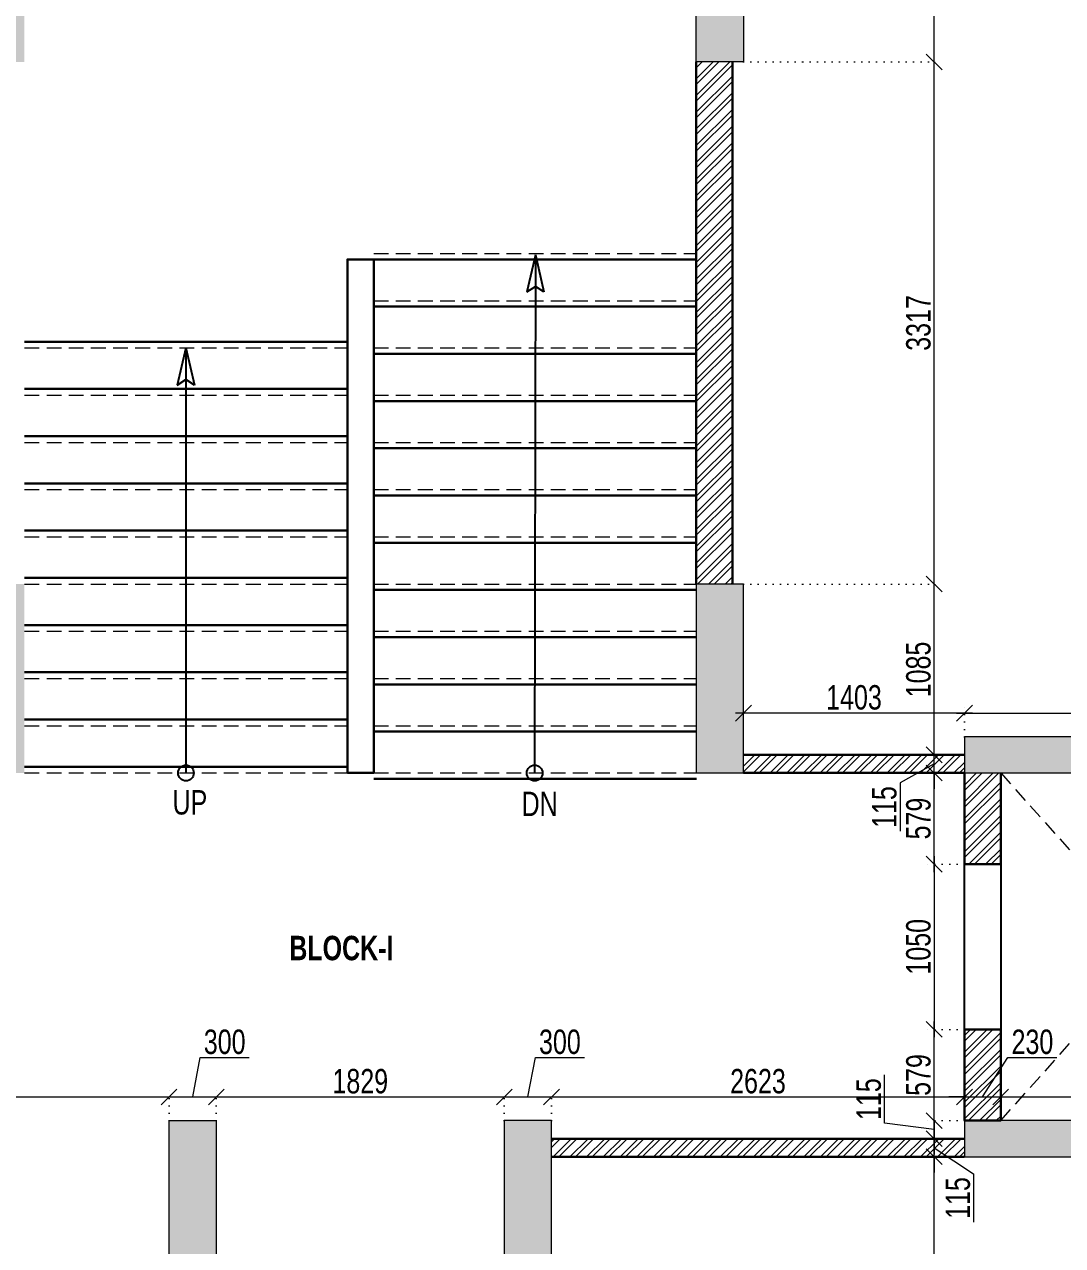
# Model space of a CAD drawing. Header units: inches. Extents: x 785882 to 928568, y 496782 to 576896.
# Drawn here: x 797562 to 804155, y 551021 to 558779 of the extents above; entities that cross this region are included whole.
import ezdxf

# ---------------------------------------------------------------- set-up
doc = ezdxf.new("R2010")
doc.units = ezdxf.units.IN
doc.header["$LTSCALE"] = 750
doc.header["$MEASUREMENT"] = 0
doc.linetypes.add('DOT', pattern=[0.25, 0, -0.25])
doc.linetypes.add('HIDDEN2', pattern=[0.1875, 0.125, -0.0625])
for name, color, linetype, lineweight in [('COLUMN', 5, 'Continuous', 13), ('DIMENSION WORKING-MSA', 222, 'Continuous', 13), ('DOTTED LINE-MSA', 3, 'HIDDEN2', 13), ('ELE-01-MSA', 7, 'Continuous', 30), ('TEXT ROOM NAME-MSA', 210, 'Continuous', 13), ('WALL HATCH-MSA', 251, 'Continuous', 9), ('WALL-MSA', 32, 'Continuous', 30)]:
    doc.layers.add(name, color=color, linetype=linetype, lineweight=lineweight)
doc.layers.add('ELE-02-MSA', color=4, linetype='Continuous')
doc.layers.add('R.C.C HATCH-MSA', color=250, linetype='Continuous')
doc.styles.add('AR', font='swisscl.ttf')
doc.styles.add('MtXpl_Swis721_LtCn_B', font='swisscl.ttf')
doc.styles.add('MtXpl_Swis721_LtCn_B_1', font='')
doc.styles.get('MtXpl_Swis721_LtCn_B_1').set_extended_font_data('Swis721 LtCn BT', bold=True)
doc.dimstyles.new('WORKING DIM', dxfattribs={"dimtxt": 155, "dimasz": 100, "dimexe": 50, "dimexo": 0, "dimgap": 20, "dimtad": 1, "dimdec": 0, "dimzin": 0, "dimdsep": 46, "dimtxsty": 'AR', "dimblk": 'OBLIQUE', "dimcen": 0.09, "dimdle": 50, "dimclrd": 256, "dimclre": 250, "dimclrt": 256, "dimadec": 0, "dimazin": 0, "dimtfac": 1, "dimtdec": 0, "dimtofl": 0, "dimtmove": 1, "dimatfit": 0, "dimfxl": 1, "dimtolj": 1, "dimtzin": 0, "dimlwd": -1, "dimlwe": -1, "dimarcsym": 0})
pattern_1 = [(45, (-805741.795, -515731.36), (-53.0330086, 53.0330086), []), (45, (-805706.44, -515731.36), (-53.0330086, 53.0330086), [])]
pattern_2 = [(45, (-842719.595, -515729.96), (-53.0330086, 53.0330086), []), (45, (-842684.24, -515729.96), (-53.0330086, 53.0330086), [])]

# ---------------------------------------------------------------- blocks, each defined once
blk = doc.blocks.new('_Oblique')
at = {"color": 0, "linetype": 'ByBlock', "lineweight": -2}
blk.add_line((-0.5, -0.5), (0.5, 0.5), dxfattribs=at)
blk = doc.blocks.new('*D2732')
at = {"layer": 'Defpoints', "color": 0, "ltscale": 0.25, "transparency": 16777216}
for p in [(803339.3, 551584.9), (803339.3, 551584.9), (803089.3, 549239.9)]:
    blk.add_point(p, dxfattribs=at)
at = {"layer": 'DIMENSION WORKING-MSA', "ltscale": 0.25, "transparency": 16777216}
blk.add_line((803339.3, 549189.9), (803339.3, 551634.9), dxfattribs=at)
at = {"layer": 'DIMENSION WORKING-MSA', "color": 250, "linetype": 'DOT', "ltscale": 0.25, "transparency": 16777216}
for p, q in [((803339.3, 551584.9), (803389.3, 551584.9)), ((803089.3, 549239.9), (803389.3, 549239.9))]:
    blk.add_line(p, q, dxfattribs=at)
at = {"layer": 'DIMENSION WORKING-MSA', "ltscale": 0.25, "transparency": 16777216, "xscale": 100, "yscale": 100, "zscale": 100}
for p, rotation in [((803339.3, 551584.9), 90), ((803339.3, 549239.9), 270)]:
    blk.add_blockref('_Oblique', p, dxfattribs=dict(at, rotation=rotation))
at = {"layer": 'DIMENSION WORKING-MSA', "ltscale": 0.25, "transparency": 16777216, "insert": (803239.8, 550412.4), "char_height": 155, "attachment_point": 5, "rotation": 90, "style": 'AR'}
blk.add_mtext('\\A1;2345', dxfattribs=at)
blk = doc.blocks.new('*D2386')
at = {"layer": 'Defpoints', "color": 0, "ltscale": 0.25, "transparency": 16777216}
for p in [(803339.3, 551699.9), (803339.3, 551699.9), (803339.3, 551584.9)]:
    blk.add_point(p, dxfattribs=at)
at = {"layer": 'DIMENSION WORKING-MSA', "ltscale": 0.25, "transparency": 16777216}
for p, q in [((803339.3, 551699.9), (803339.3, 551799.9)), ((803339.3, 551584.9), (803339.3, 551699.9)), ((803339.3, 551642.4), (803589.3, 551476.5)), ((803339.3, 551584.9), (803339.3, 551484.9)), ((803589.3, 551476.5), (803589.3, 551169.7))]:
    blk.add_line(p, q, dxfattribs=at)
at = {"layer": 'DIMENSION WORKING-MSA', "color": 250, "linetype": 'DOT', "ltscale": 0.25, "transparency": 16777216}
for p, q in [((803339.3, 551699.9), (803389.3, 551699.9)), ((803339.3, 551584.9), (803389.3, 551584.9))]:
    blk.add_line(p, q, dxfattribs=at)
at = {"layer": 'DIMENSION WORKING-MSA', "ltscale": 0.25, "transparency": 16777216, "xscale": 100, "yscale": 100, "zscale": 100}
for p, rotation in [((803339.3, 551699.9), 270), ((803339.3, 551584.9), 90)]:
    blk.add_blockref('_Oblique', p, dxfattribs=dict(at, rotation=rotation))
at = {"layer": 'DIMENSION WORKING-MSA', "ltscale": 0.25, "transparency": 16777216, "insert": (803490.2, 551323.1), "char_height": 155, "attachment_point": 5, "rotation": 90, "style": 'AR'}
blk.add_mtext('\\A1;115', dxfattribs=at)
blk = doc.blocks.new('*D2387')
at = {"layer": 'Defpoints', "color": 0, "ltscale": 0.25, "transparency": 16777216}
for p in [(803339.3, 554138.3), (803339.3, 554138.3), (803339.3, 554023.3)]:
    blk.add_point(p, dxfattribs=at)
at = {"layer": 'DIMENSION WORKING-MSA', "ltscale": 0.25, "transparency": 16777216}
for p, q in [((803339.3, 554138.3), (803339.3, 554238.3)), ((803339.3, 554023.3), (803339.3, 554138.3)), ((803339.3, 554080.8), (803122.9, 553960.3)), ((803339.3, 554023.3), (803339.3, 553923.3)), ((803122.9, 553960.3), (803122.9, 553653.5))]:
    blk.add_line(p, q, dxfattribs=at)
at = {"layer": 'DIMENSION WORKING-MSA', "color": 250, "linetype": 'DOT', "ltscale": 0.25, "transparency": 16777216}
for p, q in [((803339.3, 554138.3), (803389.3, 554138.3)), ((803339.3, 554023.3), (803389.3, 554023.3))]:
    blk.add_line(p, q, dxfattribs=at)
at = {"layer": 'DIMENSION WORKING-MSA', "ltscale": 0.25, "transparency": 16777216, "xscale": 100, "yscale": 100, "zscale": 100}
for p, rotation in [((803339.3, 554138.3), 270), ((803339.3, 554023.3), 90)]:
    blk.add_blockref('_Oblique', p, dxfattribs=dict(at, rotation=rotation))
at = {"layer": 'DIMENSION WORKING-MSA', "ltscale": 0.25, "transparency": 16777216, "insert": (803023.8, 553806.9), "char_height": 155, "attachment_point": 5, "rotation": 90, "style": 'AR'}
blk.add_mtext('\\A1;115', dxfattribs=at)
blk = doc.blocks.new('*D2388')
at = {"layer": 'Defpoints', "color": 0, "ltscale": 0.25, "transparency": 16777216}
for p in [(802128.5, 555223.3), (803339.3, 555223.3), (803339.3, 554138.3)]:
    blk.add_point(p, dxfattribs=at)
at = {"layer": 'DIMENSION WORKING-MSA', "ltscale": 0.25, "transparency": 16777216}
blk.add_line((803339.3, 554088.3), (803339.3, 555273.3), dxfattribs=at)
at = {"layer": 'DIMENSION WORKING-MSA', "color": 250, "linetype": 'DOT', "ltscale": 0.25, "transparency": 16777216}
for p, q in [((802128.5, 555223.3), (803389.3, 555223.3)), ((803339.3, 554138.3), (803389.3, 554138.3))]:
    blk.add_line(p, q, dxfattribs=at)
at = {"layer": 'DIMENSION WORKING-MSA', "ltscale": 0.25, "transparency": 16777216, "xscale": 100, "yscale": 100, "zscale": 100}
for p, rotation in [((803339.3, 555223.3), 90), ((803339.3, 554138.3), 270)]:
    blk.add_blockref('_Oblique', p, dxfattribs=dict(at, rotation=rotation))
at = {"layer": 'DIMENSION WORKING-MSA', "ltscale": 0.25, "transparency": 16777216, "insert": (803239.9, 554680.8), "char_height": 155, "attachment_point": 5, "rotation": 90, "style": 'AR'}
blk.add_mtext('\\A1;1085', dxfattribs=at)
blk = doc.blocks.new('*D2389')
at = {"layer": 'Defpoints', "color": 0, "ltscale": 0.25, "transparency": 16777216}
for p in [(802128.5, 558540.8), (803339.3, 558540.8), (802128.5, 555223.3)]:
    blk.add_point(p, dxfattribs=at)
at = {"layer": 'DIMENSION WORKING-MSA', "ltscale": 0.25, "transparency": 16777216}
blk.add_line((803339.3, 555173.3), (803339.3, 558590.8), dxfattribs=at)
at = {"layer": 'DIMENSION WORKING-MSA', "color": 250, "linetype": 'DOT', "ltscale": 0.25, "transparency": 16777216}
for p, q in [((802128.5, 558540.8), (803389.3, 558540.8)), ((802128.5, 555223.3), (803389.3, 555223.3))]:
    blk.add_line(p, q, dxfattribs=at)
at = {"layer": 'DIMENSION WORKING-MSA', "ltscale": 0.25, "transparency": 16777216, "xscale": 100, "yscale": 100, "zscale": 100}
for p, rotation in [((803339.3, 558540.8), 90), ((803339.3, 555223.3), 270)]:
    blk.add_blockref('_Oblique', p, dxfattribs=dict(at, rotation=rotation))
at = {"layer": 'DIMENSION WORKING-MSA', "ltscale": 0.25, "transparency": 16777216, "insert": (803239.9, 556882), "char_height": 155, "attachment_point": 5, "rotation": 90, "style": 'AR'}
blk.add_mtext('\\A1;3317', dxfattribs=at)
blk = doc.blocks.new('*D2390')
at = {"layer": 'Defpoints', "color": 0, "ltscale": 0.25, "transparency": 16777216}
for p in [(802128.5, 559740.8, 0), (803339.3, 559740.8), (802128.5, 558540.8)]:
    blk.add_point(p, dxfattribs=at)
at = {"layer": 'DIMENSION WORKING-MSA', "ltscale": 0.25, "transparency": 16777216}
blk.add_line((803339.3, 558490.8), (803339.3, 559790.8), dxfattribs=at)
at = {"layer": 'DIMENSION WORKING-MSA', "color": 250, "linetype": 'DOT', "ltscale": 0.25, "transparency": 16777216}
for p, q in [((802128.5, 559740.8), (803389.3, 559740.8)), ((802128.5, 558540.8), (803389.3, 558540.8))]:
    blk.add_line(p, q, dxfattribs=at)
at = {"layer": 'DIMENSION WORKING-MSA', "ltscale": 0.25, "transparency": 16777216, "xscale": 100, "yscale": 100, "zscale": 100}
for p, rotation in [((803339.3, 559740.8), 90), ((803339.3, 558540.8), 270)]:
    blk.add_blockref('_Oblique', p, dxfattribs=dict(at, rotation=rotation))
at = {"layer": 'DIMENSION WORKING-MSA', "ltscale": 0.25, "transparency": 16777216, "insert": (803239.9, 559140.8), "char_height": 155, "attachment_point": 5, "rotation": 90, "style": 'AR'}
blk.add_mtext('\\A1;1200', dxfattribs=at)
blk = doc.blocks.new('*D2564')
at = {"layer": 'Defpoints', "color": 0, "ltscale": 0.25, "transparency": 16777216}
for p in [(795858, 551964.9), (798480.5, 551964.9), (798480.5, 551814.9)]:
    blk.add_point(p, dxfattribs=at)
at = {"layer": 'DIMENSION WORKING-MSA', "color": 250, "linetype": 'DOT', "ltscale": 0.25, "transparency": 16777216}
for p, q in [((795858, 551964.9), (795858, 552014.9)), ((798480.5, 551814.9), (798480.5, 552014.9))]:
    blk.add_line(p, q, dxfattribs=at)
at = {"layer": 'DIMENSION WORKING-MSA', "ltscale": 0.25, "transparency": 16777216}
blk.add_line((795808, 551964.9), (798530.5, 551964.9), dxfattribs=at)
at = {"layer": 'DIMENSION WORKING-MSA', "ltscale": 0.25, "transparency": 16777216, "xscale": 100, "yscale": 100, "zscale": 100, "rotation": 180}
blk.add_blockref('_Oblique', (795858, 551964.9), dxfattribs=at)
at = {"layer": 'DIMENSION WORKING-MSA', "ltscale": 0.25, "transparency": 16777216, "xscale": 100, "yscale": 100, "zscale": 100}
blk.add_blockref('_Oblique', (798480.5, 551964.9), dxfattribs=at)
at = {"layer": 'DIMENSION WORKING-MSA', "ltscale": 0.25, "transparency": 16777216, "insert": (797169.2, 552064.2), "char_height": 155, "attachment_point": 5, "style": 'AR'}
blk.add_mtext('\\A1;2622', dxfattribs=at)
blk = doc.blocks.new('*D2565')
at = {"layer": 'Defpoints', "color": 0, "ltscale": 0.25, "transparency": 16777216}
for p in [(798780.5, 551964.9), (798480.5, 551814.9), (798780.5, 551814.9)]:
    blk.add_point(p, dxfattribs=at)
at = {"layer": 'DIMENSION WORKING-MSA', "ltscale": 0.25, "transparency": 16777216}
for p, q in [((798630.5, 551964.9), (798678.3, 552214.9)), ((798678.3, 552214.9), (798989.3, 552214.9)), ((798430.5, 551964.9), (798830.5, 551964.9))]:
    blk.add_line(p, q, dxfattribs=at)
at = {"layer": 'DIMENSION WORKING-MSA', "color": 250, "linetype": 'DOT', "ltscale": 0.25, "transparency": 16777216}
for p, q in [((798480.5, 551814.9), (798480.5, 552014.9)), ((798780.5, 551814.9), (798780.5, 552014.9))]:
    blk.add_line(p, q, dxfattribs=at)
at = {"layer": 'DIMENSION WORKING-MSA', "ltscale": 0.25, "transparency": 16777216, "xscale": 100, "yscale": 100, "zscale": 100, "rotation": 180}
blk.add_blockref('_Oblique', (798480.5, 551964.9), dxfattribs=at)
at = {"layer": 'DIMENSION WORKING-MSA', "ltscale": 0.25, "transparency": 16777216, "xscale": 100, "yscale": 100, "zscale": 100}
blk.add_blockref('_Oblique', (798780.5, 551964.9), dxfattribs=at)
at = {"layer": 'DIMENSION WORKING-MSA', "ltscale": 0.25, "transparency": 16777216, "insert": (798833.8, 552314.3), "char_height": 155, "attachment_point": 5, "style": 'AR'}
blk.add_mtext('\\A1;300', dxfattribs=at)
blk = doc.blocks.new('*D2566')
at = {"layer": 'Defpoints', "color": 0, "ltscale": 0.25, "transparency": 16777216}
for p in [(800609.3, 551964.9), (798780.5, 551814.9), (800609.3, 551814.9)]:
    blk.add_point(p, dxfattribs=at)
at = {"layer": 'DIMENSION WORKING-MSA', "color": 250, "linetype": 'DOT', "ltscale": 0.25, "transparency": 16777216}
for p, q in [((798780.5, 551814.9), (798780.5, 552014.9)), ((800609.3, 551814.9), (800609.3, 552014.9))]:
    blk.add_line(p, q, dxfattribs=at)
at = {"layer": 'DIMENSION WORKING-MSA', "ltscale": 0.25, "transparency": 16777216}
blk.add_line((798730.5, 551964.9), (800659.3, 551964.9), dxfattribs=at)
at = {"layer": 'DIMENSION WORKING-MSA', "ltscale": 0.25, "transparency": 16777216, "xscale": 100, "yscale": 100, "zscale": 100, "rotation": 180}
blk.add_blockref('_Oblique', (798780.5, 551964.9), dxfattribs=at)
at = {"layer": 'DIMENSION WORKING-MSA', "ltscale": 0.25, "transparency": 16777216, "xscale": 100, "yscale": 100, "zscale": 100}
blk.add_blockref('_Oblique', (800609.3, 551964.9), dxfattribs=at)
at = {"layer": 'DIMENSION WORKING-MSA', "ltscale": 0.25, "transparency": 16777216, "insert": (799694.9, 552064.2), "char_height": 155, "attachment_point": 5, "style": 'AR'}
blk.add_mtext('\\A1;1829', dxfattribs=at)
blk = doc.blocks.new('*D2567')
at = {"layer": 'Defpoints', "color": 0, "ltscale": 0.25, "transparency": 16777216}
for p in [(800909.3, 551964.9), (800609.3, 551814.9), (800909.3, 551814.9)]:
    blk.add_point(p, dxfattribs=at)
at = {"layer": 'DIMENSION WORKING-MSA', "ltscale": 0.25, "transparency": 16777216}
for p, q in [((800759.3, 551964.9), (800807.1, 552214.9)), ((800807.1, 552214.9), (801118.1, 552214.9)), ((800559.3, 551964.9), (800959.3, 551964.9))]:
    blk.add_line(p, q, dxfattribs=at)
at = {"layer": 'DIMENSION WORKING-MSA', "color": 250, "linetype": 'DOT', "ltscale": 0.25, "transparency": 16777216}
for p, q in [((800609.3, 551814.9), (800609.3, 552014.9)), ((800909.3, 551814.9), (800909.3, 552014.9))]:
    blk.add_line(p, q, dxfattribs=at)
at = {"layer": 'DIMENSION WORKING-MSA', "ltscale": 0.25, "transparency": 16777216, "xscale": 100, "yscale": 100, "zscale": 100, "rotation": 180}
blk.add_blockref('_Oblique', (800609.3, 551964.9), dxfattribs=at)
at = {"layer": 'DIMENSION WORKING-MSA', "ltscale": 0.25, "transparency": 16777216, "xscale": 100, "yscale": 100, "zscale": 100}
blk.add_blockref('_Oblique', (800909.3, 551964.9), dxfattribs=at)
at = {"layer": 'DIMENSION WORKING-MSA', "ltscale": 0.25, "transparency": 16777216, "insert": (800962.6, 552314.3), "char_height": 155, "attachment_point": 5, "style": 'AR'}
blk.add_mtext('\\A1;300', dxfattribs=at)
blk = doc.blocks.new('*D2568')
at = {"layer": 'Defpoints', "color": 0, "ltscale": 0.25, "transparency": 16777216}
for p in [(803531.8, 551964.9), (803531.8, 551964.9), (800909.3, 551814.9)]:
    blk.add_point(p, dxfattribs=at)
at = {"layer": 'DIMENSION WORKING-MSA', "color": 250, "linetype": 'DOT', "ltscale": 0.25, "transparency": 16777216}
for p, q in [((800909.3, 551814.9), (800909.3, 552014.9)), ((803531.8, 551964.9), (803531.8, 551914.9))]:
    blk.add_line(p, q, dxfattribs=at)
at = {"layer": 'DIMENSION WORKING-MSA', "ltscale": 0.25, "transparency": 16777216}
blk.add_line((800859.3, 551964.9), (803581.8, 551964.9), dxfattribs=at)
at = {"layer": 'DIMENSION WORKING-MSA', "ltscale": 0.25, "transparency": 16777216, "xscale": 100, "yscale": 100, "zscale": 100, "rotation": 180}
blk.add_blockref('_Oblique', (800909.3, 551964.9), dxfattribs=at)
at = {"layer": 'DIMENSION WORKING-MSA', "ltscale": 0.25, "transparency": 16777216, "xscale": 100, "yscale": 100, "zscale": 100}
blk.add_blockref('_Oblique', (803531.8, 551964.9), dxfattribs=at)
at = {"layer": 'DIMENSION WORKING-MSA', "ltscale": 0.25, "transparency": 16777216, "insert": (802220.5, 552064.3), "char_height": 155, "attachment_point": 5, "style": 'AR'}
blk.add_mtext('\\A1;2623', dxfattribs=at)
blk = doc.blocks.new('*D2569')
at = {"layer": 'Defpoints', "color": 0, "ltscale": 0.25, "transparency": 16777216}
for p in [(803531.8, 551964.9), (803761.8, 551964.9), (803761.8, 551964.9)]:
    blk.add_point(p, dxfattribs=at)
at = {"layer": 'DIMENSION WORKING-MSA', "ltscale": 0.25, "transparency": 16777216}
for p, q in [((803646.8, 551964.9), (803808.1, 552214.9)), ((803808.1, 552214.9), (804118.7, 552214.9)), ((803531.8, 551964.9), (803431.8, 551964.9)), ((803531.8, 551964.9), (803761.8, 551964.9)), ((803761.8, 551964.9), (803861.8, 551964.9))]:
    blk.add_line(p, q, dxfattribs=at)
at = {"layer": 'DIMENSION WORKING-MSA', "color": 250, "linetype": 'DOT', "ltscale": 0.25, "transparency": 16777216}
for p, q in [((803761.8, 551964.9), (803761.8, 552014.9)), ((803531.8, 551964.9), (803531.8, 551914.9))]:
    blk.add_line(p, q, dxfattribs=at)
at = {"layer": 'DIMENSION WORKING-MSA', "ltscale": 0.25, "transparency": 16777216, "xscale": 100, "yscale": 100, "zscale": 100}
blk.add_blockref('_Oblique', (803531.8, 551964.9), dxfattribs=at)
at = {"layer": 'DIMENSION WORKING-MSA', "ltscale": 0.25, "transparency": 16777216, "xscale": 100, "yscale": 100, "zscale": 100, "rotation": 180}
blk.add_blockref('_Oblique', (803761.8, 551964.9), dxfattribs=at)
at = {"layer": 'DIMENSION WORKING-MSA', "ltscale": 0.25, "transparency": 16777216, "insert": (803963.4, 552314.3), "char_height": 155, "attachment_point": 5, "style": 'AR'}
blk.add_mtext('\\A1;230', dxfattribs=at)
blk = doc.blocks.new('*D2570')
at = {"layer": 'Defpoints', "color": 0, "ltscale": 0.25, "transparency": 16777216}
for p in [(803761.8, 551964.9), (805741.8, 551964.9), (805741.8, 551964.9)]:
    blk.add_point(p, dxfattribs=at)
at = {"layer": 'DIMENSION WORKING-MSA', "color": 250, "linetype": 'DOT', "ltscale": 0.25, "transparency": 16777216}
for p, q in [((803761.8, 551964.9), (803761.8, 552014.9)), ((805741.8, 551964.9), (805741.8, 552014.9))]:
    blk.add_line(p, q, dxfattribs=at)
at = {"layer": 'DIMENSION WORKING-MSA', "ltscale": 0.25, "transparency": 16777216}
blk.add_line((803711.8, 551964.9), (805791.8, 551964.9), dxfattribs=at)
at = {"layer": 'DIMENSION WORKING-MSA', "ltscale": 0.25, "transparency": 16777216, "xscale": 100, "yscale": 100, "zscale": 100, "rotation": 180}
blk.add_blockref('_Oblique', (803761.8, 551964.9), dxfattribs=at)
at = {"layer": 'DIMENSION WORKING-MSA', "ltscale": 0.25, "transparency": 16777216, "xscale": 100, "yscale": 100, "zscale": 100}
blk.add_blockref('_Oblique', (805741.8, 551964.9), dxfattribs=at)
at = {"layer": 'DIMENSION WORKING-MSA', "ltscale": 0.25, "transparency": 16777216, "insert": (804751.8, 552064.2), "char_height": 155, "attachment_point": 5, "style": 'AR'}
blk.add_mtext('\\A1;1980', dxfattribs=at)
blk = doc.blocks.new('*D2576')
at = {"layer": 'Defpoints', "color": 0, "ltscale": 0.25, "transparency": 16777216}
for p in [(803339.3, 554023.3), (803531.8, 554023.3), (803531.8, 553444.1)]:
    blk.add_point(p, dxfattribs=at)
at = {"layer": 'DIMENSION WORKING-MSA', "color": 250, "linetype": 'DOT', "ltscale": 0.25, "transparency": 16777216}
for p, q in [((803531.8, 554023.3), (803289.3, 554023.3)), ((803531.8, 553444.1), (803289.3, 553444.1))]:
    blk.add_line(p, q, dxfattribs=at)
at = {"layer": 'DIMENSION WORKING-MSA', "ltscale": 0.25, "transparency": 16777216}
blk.add_line((803339.3, 553394.1), (803339.3, 554073.3), dxfattribs=at)
at = {"layer": 'DIMENSION WORKING-MSA', "ltscale": 0.25, "transparency": 16777216, "xscale": 100, "yscale": 100, "zscale": 100}
for p, rotation in [((803339.3, 554023.3), 90), ((803339.3, 553444.1), 270)]:
    blk.add_blockref('_Oblique', p, dxfattribs=dict(at, rotation=rotation))
at = {"layer": 'DIMENSION WORKING-MSA', "ltscale": 0.25, "transparency": 16777216, "insert": (803239.9, 553733.7), "char_height": 155, "attachment_point": 5, "rotation": 90, "style": 'AR'}
blk.add_mtext('\\A1;579', dxfattribs=at)
blk = doc.blocks.new('*D2577')
at = {"layer": 'Defpoints', "color": 0, "ltscale": 0.25, "transparency": 16777216}
for p in [(803531.8, 553444.1), (803339.3, 552394.1), (803531.8, 552394.1)]:
    blk.add_point(p, dxfattribs=at)
at = {"layer": 'DIMENSION WORKING-MSA', "ltscale": 0.25, "transparency": 16777216}
blk.add_line((803339.3, 553494.1), (803339.3, 552344.1), dxfattribs=at)
at = {"layer": 'DIMENSION WORKING-MSA', "color": 250, "linetype": 'DOT', "ltscale": 0.25, "transparency": 16777216}
for p, q in [((803531.8, 553444.1), (803289.3, 553444.1)), ((803531.8, 552394.1), (803289.3, 552394.1))]:
    blk.add_line(p, q, dxfattribs=at)
at = {"layer": 'DIMENSION WORKING-MSA', "ltscale": 0.25, "transparency": 16777216, "xscale": 100, "yscale": 100, "zscale": 100}
for p, rotation in [((803339.3, 553444.1), 90), ((803339.3, 552394.1), 270)]:
    blk.add_blockref('_Oblique', p, dxfattribs=dict(at, rotation=rotation))
at = {"layer": 'DIMENSION WORKING-MSA', "ltscale": 0.25, "transparency": 16777216, "insert": (803239.9, 552919.1), "char_height": 155, "attachment_point": 5, "rotation": 90, "style": 'AR'}
blk.add_mtext('\\A1;1050', dxfattribs=at)
blk = doc.blocks.new('*D2578')
at = {"layer": 'Defpoints', "color": 0, "ltscale": 0.25, "transparency": 16777216}
for p in [(803339.3, 552394.1), (803531.8, 552394.1), (803531.8, 551814.9)]:
    blk.add_point(p, dxfattribs=at)
at = {"layer": 'DIMENSION WORKING-MSA', "color": 250, "linetype": 'DOT', "ltscale": 0.25, "transparency": 16777216}
for p, q in [((803531.8, 552394.1), (803289.3, 552394.1)), ((803531.8, 551814.9), (803289.3, 551814.9))]:
    blk.add_line(p, q, dxfattribs=at)
at = {"layer": 'DIMENSION WORKING-MSA', "ltscale": 0.25, "transparency": 16777216}
blk.add_line((803339.3, 551764.9), (803339.3, 552444.1), dxfattribs=at)
at = {"layer": 'DIMENSION WORKING-MSA', "ltscale": 0.25, "transparency": 16777216, "xscale": 100, "yscale": 100, "zscale": 100}
for p, rotation in [((803339.3, 552394.1), 90), ((803339.3, 551814.9), 270)]:
    blk.add_blockref('_Oblique', p, dxfattribs=dict(at, rotation=rotation))
at = {"layer": 'DIMENSION WORKING-MSA', "ltscale": 0.25, "transparency": 16777216, "insert": (803239.9, 552104.5), "char_height": 155, "attachment_point": 5, "rotation": 90, "style": 'AR'}
blk.add_mtext('\\A1;579', dxfattribs=at)
blk = doc.blocks.new('*D2579')
at = {"layer": 'Defpoints', "color": 0, "ltscale": 0.25, "transparency": 16777216}
for p in [(803531.8, 551814.9), (803339.3, 551699.9), (803531.8, 551699.9)]:
    blk.add_point(p, dxfattribs=at)
at = {"layer": 'DIMENSION WORKING-MSA', "ltscale": 0.25, "transparency": 16777216}
for p, q in [((803023.5, 551797.7), (803023.5, 552104.5)), ((803339.3, 551814.9), (803339.3, 551914.9)), ((803339.3, 551757.4), (803023.5, 551797.7)), ((803339.3, 551814.9), (803339.3, 551699.9)), ((803339.3, 551699.9), (803339.3, 551599.9))]:
    blk.add_line(p, q, dxfattribs=at)
at = {"layer": 'DIMENSION WORKING-MSA', "color": 250, "linetype": 'DOT', "ltscale": 0.25, "transparency": 16777216}
for p, q in [((803531.8, 551814.9), (803289.3, 551814.9)), ((803531.8, 551699.9), (803289.3, 551699.9))]:
    blk.add_line(p, q, dxfattribs=at)
at = {"layer": 'DIMENSION WORKING-MSA', "ltscale": 0.25, "transparency": 16777216, "xscale": 100, "yscale": 100, "zscale": 100}
for p, rotation in [((803339.3, 551814.9), 270), ((803339.3, 551699.9), 90)]:
    blk.add_blockref('_Oblique', p, dxfattribs=dict(at, rotation=rotation))
at = {"layer": 'DIMENSION WORKING-MSA', "ltscale": 0.25, "transparency": 16777216, "insert": (802924.4, 551951.1), "char_height": 155, "attachment_point": 5, "rotation": 90, "style": 'AR'}
blk.add_mtext('\\A1;115', dxfattribs=at)
blk = doc.blocks.new('*D2582')
at = {"layer": 'Defpoints', "color": 0, "ltscale": 0.25, "transparency": 16777216}
for p in [(802128.5, 554403.3), (802128.5, 554403.3), (803531.8, 554253.3)]:
    blk.add_point(p, dxfattribs=at)
at = {"layer": 'DIMENSION WORKING-MSA', "ltscale": 0.25, "transparency": 16777216}
blk.add_line((803581.8, 554403.3), (802078.5, 554403.3), dxfattribs=at)
at = {"layer": 'DIMENSION WORKING-MSA', "color": 250, "linetype": 'DOT', "ltscale": 0.25, "transparency": 16777216}
for p, q in [((802128.5, 554403.3), (802128.5, 554453.3)), ((803531.8, 554253.3), (803531.8, 554453.3))]:
    blk.add_line(p, q, dxfattribs=at)
at = {"layer": 'DIMENSION WORKING-MSA', "ltscale": 0.25, "transparency": 16777216, "xscale": 100, "yscale": 100, "zscale": 100, "rotation": 180}
blk.add_blockref('_Oblique', (802128.5, 554403.3), dxfattribs=at)
at = {"layer": 'DIMENSION WORKING-MSA', "ltscale": 0.25, "transparency": 16777216, "xscale": 100, "yscale": 100, "zscale": 100}
blk.add_blockref('_Oblique', (803531.8, 554403.3), dxfattribs=at)
at = {"layer": 'DIMENSION WORKING-MSA', "ltscale": 0.25, "transparency": 16777216, "insert": (802830.1, 554502.7), "char_height": 155, "attachment_point": 5, "style": 'AR'}
blk.add_mtext('\\A1;1403', dxfattribs=at)
blk = doc.blocks.new('*D2583')
at = {"layer": 'Defpoints', "color": 0, "ltscale": 0.25, "transparency": 16777216}
for p in [(805971.8, 554403.3), (803531.8, 554253.3), (805971.8, 554253.3)]:
    blk.add_point(p, dxfattribs=at)
at = {"layer": 'DIMENSION WORKING-MSA', "ltscale": 0.25, "transparency": 16777216}
blk.add_line((803481.8, 554403.3), (806021.8, 554403.3), dxfattribs=at)
at = {"layer": 'DIMENSION WORKING-MSA', "color": 250, "linetype": 'DOT', "ltscale": 0.25, "transparency": 16777216}
for p, q in [((803531.8, 554253.3), (803531.8, 554453.3)), ((805971.8, 554253.3), (805971.8, 554453.3))]:
    blk.add_line(p, q, dxfattribs=at)
at = {"layer": 'DIMENSION WORKING-MSA', "ltscale": 0.25, "transparency": 16777216, "xscale": 100, "yscale": 100, "zscale": 100, "rotation": 180}
blk.add_blockref('_Oblique', (803531.8, 554403.3), dxfattribs=at)
at = {"layer": 'DIMENSION WORKING-MSA', "ltscale": 0.25, "transparency": 16777216, "xscale": 100, "yscale": 100, "zscale": 100}
blk.add_blockref('_Oblique', (805971.8, 554403.3), dxfattribs=at)
at = {"layer": 'DIMENSION WORKING-MSA', "ltscale": 0.25, "transparency": 16777216, "insert": (804751.8, 554502.6), "char_height": 155, "attachment_point": 5, "style": 'AR'}
blk.add_mtext('\\A1;2440', dxfattribs=at)
blk = doc.blocks.new('BLOCK-I & J BASEMENT 2 TO GROUND COLOUMN')
at = {"layer": 'R.C.C HATCH-MSA'}
h = blk.add_hatch(color=256, dxfattribs=at)
h.dxf.hatch_style = 1
h.paths.add_polyline_path([(15138.6, -30746.7), (14838.5, -30746.7), (14838.5, -31946.7), (15138.6, -31946.7)])
h.paths.add_polyline_path([(5587.8, -30746.7), (5887.8, -30746.7), (5887.8, -31946.7), (5587.8, -31946.7)])
h.paths.add_polyline_path([(18173.9, -30746.7), (18173.9, -31046.7), (19373.9, -31046.7), (19373.9, -30746.7)])
h.paths.add_polyline_path([(2552.6, -30746.7), (2552.6, -31046.7), (1352.6, -31046.7), (1352.6, -30746.7)])
h.paths.add_polyline_path([(11672.9, -31567.4), (11372.9, -31567.4), (11372.9, -32767.4), (11672.9, -32767.4)])
h.paths.add_polyline_path([(9053.5, -31567.4), (9353.5, -31567.4), (9353.5, -32767.4), (9053.5, -32767.4)])
h.paths.add_polyline_path([(1866.7, -36193.6), (1866.7, -36493.6), (666.7, -36493.6), (666.7, -36193.6)])
h.paths.add_polyline_path([(20059.7, -36193.6), (20059.7, -36493.6), (18859.7, -36493.6), (18859.7, -36193.6)])
h.paths.add_polyline_path([(5887.8, -37763.3), (5887.8, -38063.3), (4687.8, -38063.3), (4687.8, -37763.3)])
h.paths.add_polyline_path([(2495.4, -39281.1), (2495.4, -39581.1), (1295.4, -39581.1), (1295.4, -39281.1)])
h.paths.add_polyline_path([(18231, -39281.1), (18231, -39581.1), (19431, -39581.1), (19431, -39281.1)])
h.paths.add_polyline_path([(10513.2, -38063.3), (10213.2, -38063.3), (10213.2, -36863.3), (10513.2, -36863.3)])
h.paths.add_polyline_path([(15138.6, -28117.8), (14838.5, -28117.8), (14838.5, -26917.8), (15138.6, -26917.8)])
h.paths.add_polyline_path([(5587.8, -28117.8), (5887.8, -28117.8), (5887.8, -26917.8), (5587.8, -26917.8)])
h.paths.add_polyline_path([(18173.9, -28117.8), (18173.9, -27817.8), (19373.9, -27817.8), (19373.9, -28117.8)])
h.paths.add_polyline_path([(2552.6, -28117.8), (2552.6, -27817.8), (1352.6, -27817.8), (1352.6, -28117.8)])
h.paths.add_polyline_path([(11672.9, -27297.1), (11372.9, -27297.1), (11372.9, -26097.1), (11672.9, -26097.1)])
h.paths.add_polyline_path([(9053.5, -27297.1), (9353.5, -27297.1), (9353.5, -26097.1), (9053.5, -26097.1)])
h.paths.add_polyline_path([(1866.7, -22670.9), (1866.7, -22370.9), (666.7, -22370.9), (666.7, -22670.9)])
h.paths.add_polyline_path([(20059.7, -22670.9), (20059.7, -22370.9), (18859.7, -22370.9), (18859.7, -22670.9)])
h.paths.add_polyline_path([(5887.8, -21101.2), (5887.8, -20801.2), (4687.8, -20801.2), (4687.8, -21101.2)])
h.paths.add_polyline_path([(2495.4, -19583.4), (2495.4, -19283.4), (1295.4, -19283.4), (1295.4, -19583.4)])
h.paths.add_polyline_path([(18231, -19583.4), (18231, -19283.4), (19431, -19283.4), (19431, -19583.4)])
h.paths.add_polyline_path([(10513.2, -20801.2), (10213.2, -20801.2), (10213.2, -22001.2), (10513.2, -22001.2)])
h.paths.add_polyline_path([(11277.6, -17832.2), (11277.6, -17532.2), (12477.6, -17532.2), (12477.6, -17832.2)])
h.paths.add_polyline_path([(9448.8, -17832.2), (9448.8, -17532.2), (8248.8, -17532.2), (8248.8, -17832.2)])
h.paths.add_polyline_path([(15810.1, -15622.4), (15810.1, -15322.4), (17010.1, -15322.4), (17010.1, -15622.4)])
h.paths.add_polyline_path([(4916.3, -15622.4), (4916.3, -15322.4), (3716.3, -15322.4), (3716.3, -15622.4)])
h.paths.add_polyline_path([(20726.4, -13444.5), (20726.4, -13144.5), (19131, -13144.5), (19131, -13444.5)])
h.paths.add_polyline_path([(0, -13444.5), (0, -13144.5), (1595.4, -13144.5), (1595.4, -13444.5)])
h.paths.add_polyline_path([(9448.8, -12590.5), (9148.8, -12590.5), (9148.8, -11390.5), (9448.8, -11390.5)])
h.paths.add_polyline_path([(11277.6, -12590.5), (11577.6, -12590.5), (11577.6, -11390.5), (11277.6, -11390.5)])
h.paths.add_polyline_path([(14200.1, -11620.5), (16640.1, -11620.5), (16640.1, -8952.1), (14200.1, -8952.1), (14200.1, -9182.1), (16410.1, -9182.1), (16410.1, -11390.5), (14200.1, -11390.5)])
h.paths.add_polyline_path([(6526.3, -11620.5), (4086.3, -11620.5), (4086.3, -8952.1), (6526.3, -8952.1), (6526.3, -9182.1), (4316.3, -9182.1), (4316.3, -11390.5), (6526.3, -11390.5)])
h.paths.add_polyline_path([(8229.6, -9182.1), (7929.6, -9182.1), (7929.6, -7982.1), (8229.6, -7982.1)])
h.paths.add_polyline_path([(8229.6, -3464.6), (7929.6, -3464.6), (7929.6, -4664.6), (8229.6, -4664.6)])
h.paths.add_polyline_path([(1200, -7353.3), (1200, -7053.3), (0, -7053.3), (0, -7353.3)])
h.paths.add_polyline_path([(3582.8, -4238.3), (3582.8, -3938.3), (2382.8, -3938.3), (2382.8, -4238.3)])
h.paths.add_polyline_path([(8229.6, -609.6), (7929.6, -609.6), (7929.6, -1809.6), (8229.6, -1809.6)])
h.paths.add_polyline_path([(3582.8, 0), (3282.8, 0), (3282.8, -1200), (3582.8, -1200)])
h.paths.add_polyline_path([(0, 0), (0, -300), (1200, -300), (1200, 0)])
h.paths.add_polyline_path([(12496.8, -9182.1), (12796.8, -9182.1), (12796.8, -7982.1), (12496.8, -7982.1)])
h.paths.add_polyline_path([(12496.8, -3464.6), (12796.8, -3464.6), (12796.8, -4664.6), (12496.8, -4664.6)])
h.paths.add_polyline_path([(19526.4, -7353.3), (19526.4, -7053.3), (20726.4, -7053.3), (20726.4, -7353.3)])
h.paths.add_polyline_path([(17143.6, -4238.3), (17143.6, -3938.3), (18343.6, -3938.3), (18343.6, -4238.3)])
h.paths.add_polyline_path([(12496.8, -609.6), (12796.8, -609.6), (12796.8, -1809.6), (12496.8, -1809.6)])
h.paths.add_polyline_path([(17143.6, 0), (17443.6, 0), (17443.6, -1200), (17143.6, -1200)])
h.paths.add_polyline_path([(20726.4, 0), (20726.4, -300), (19526.4, -300), (19526.4, 0)])
h.paths.add_polyline_path([(11277.6, -41032.3), (11277.6, -41332.3), (12477.6, -41332.3), (12477.6, -41032.3)])
h.paths.add_polyline_path([(9448.8, -41032.3), (9448.8, -41332.3), (8248.8, -41332.3), (8248.8, -41032.3)])
h.paths.add_polyline_path([(4916.3, -43242.1), (4916.3, -43542.1), (3716.3, -43542.1), (3716.3, -43242.1)])
h.paths.add_polyline_path([(0, -45420), (0, -45720), (1595.4, -45720), (1595.4, -45420)])
h.paths.add_polyline_path([(15810.1, -43242.1), (15810.1, -43542.1), (17010.1, -43542.1), (17010.1, -43242.1)])
h.paths.add_polyline_path([(20726.4, -45420), (20726.4, -45720), (19131, -45720), (19131, -45420)])
h.paths.add_polyline_path([(9448.8, -46274), (9148.8, -46274), (9148.8, -47474), (9448.8, -47474)])
h.paths.add_polyline_path([(11277.6, -46274), (11577.6, -46274), (11577.6, -47474), (11277.6, -47474)])
h.paths.add_polyline_path([(14200.1, -47244), (16640.1, -47244), (16640.1, -49912.4), (14200.1, -49912.4), (14200.1, -49682.4), (16410.1, -49682.4), (16410.1, -47474), (14200.1, -47474)])
h.paths.add_polyline_path([(6526.3, -47244), (4086.3, -47244), (4086.3, -49912.4), (6526.3, -49912.4), (6526.3, -49682.4), (4316.3, -49682.4), (4316.3, -47474), (6526.3, -47474)])
h.paths.add_polyline_path([(8229.6, -49682.4), (7929.6, -49682.4), (7929.6, -50882.4), (8229.6, -50882.4)])
h.paths.add_polyline_path([(8229.6, -55399.9), (7929.6, -55399.9), (7929.6, -54199.9), (8229.6, -54199.9)])
h.paths.add_polyline_path([(1200, -51511.2), (1200, -51811.2), (0, -51811.2), (0, -51511.2)])
h.paths.add_polyline_path([(3582.8, -52711.2), (3282.8, -52711.2), (3282.8, -51511.2), (3582.8, -51511.2)])
h.paths.add_polyline_path([(8229.6, -58254.9), (7929.6, -58254.9), (7929.6, -57054.9), (8229.6, -57054.9)])
h.paths.add_polyline_path([(3582.8, -58864.5), (3282.8, -58864.5), (3282.8, -57664.5), (3582.8, -57664.5)])
h.paths.add_polyline_path([(0, -57914.5), (300, -57914.5), (300, -58864.5), (0, -58864.5)])
h.paths.add_polyline_path([(12496.8, -49682.4), (12796.8, -49682.4), (12796.8, -50882.4), (12496.8, -50882.4)])
h.paths.add_polyline_path([(12496.8, -55399.9), (12796.8, -55399.9), (12796.8, -54199.9), (12496.8, -54199.9)])
h.paths.add_polyline_path([(19526.4, -51511.2), (19526.4, -51811.2), (20726.4, -51811.2), (20726.4, -51511.2)])
h.paths.add_polyline_path([(17443.6, -51511.2), (17143.6, -51511.2), (17143.6, -52711.2), (17443.6, -52711.2)])
h.paths.add_polyline_path([(12496.8, -58254.9), (12796.8, -58254.9), (12796.8, -57054.9), (12496.8, -57054.9)])
h.paths.add_polyline_path([(17143.6, -58864.5), (17443.6, -58864.5), (17443.6, -57664.5), (17143.6, -57664.5)])
h.paths.add_polyline_path([(20426.4, -58864.5), (20726.4, -58864.5), (20726.4, -57914.5), (20426.4, -57914.5)])
h.paths.add_polyline_path([(14838.5, -37763.3), (14838.5, -38063.3), (16038.5, -38063.3), (16038.5, -37763.3)])
h.paths.add_polyline_path([(14838.5, -21101.2), (14838.5, -20801.2), (16038.5, -20801.2), (16038.5, -21101.2)])
at = {"layer": 'COLUMN', "elevation": 0}
blk.add_lwpolyline([(12496.8, -3464.6), (12796.8, -3464.6), (12796.8, -4664.6), (12496.8, -4664.6)], close=True, dxfattribs=at)
at = {"layer": 'COLUMN'}
for points in [[(12496.8, -9182.1), (12796.8, -9182.1), (12796.8, -7982.1), (12496.8, -7982.1)], [(14200.1, -11620.5), (16640.1, -11620.5), (16640.1, -8952.1), (14200.1, -8952.1), (14200.1, -9182.1), (16410.1, -9182.1), (16410.1, -11390.5), (14200.1, -11390.5)], [(9448.8, -12590.5), (9148.8, -12590.5), (9148.8, -11390.5), (9448.8, -11390.5)], [(11277.6, -12590.5), (11577.6, -12590.5), (11577.6, -11390.5), (11277.6, -11390.5)]]:
    blk.add_lwpolyline(points, close=True, dxfattribs=at)
blk = doc.blocks.new('A$C2d1cd656')
at = {"layer": 'WALL HATCH-MSA'}
h = blk.add_hatch(dxfattribs=at)
h.set_pattern_fill('ANSI32', color=256, scale=200)
h.set_pattern_definition(pattern_1)
h.paths.add_polyline_path([(-3683.3, 42809.4), (-3913.3, 42809.4), (-3913.3, 39491.9), (-3911.9, 39491.9), (-3683.3, 39491.9)])
h = blk.add_hatch(dxfattribs=at)
h.set_pattern_fill('ANSI32', color=256, scale=200)
h.set_pattern_definition(pattern_1)
h.paths.add_polyline_path([(-2210, 38406.9), (-3613.3, 38406.9), (-3613.3, 38291.9), (-2210, 38291.9)])
h = blk.add_hatch(dxfattribs=at)
h.set_pattern_fill('ANSI32', color=256, scale=200)
h.set_pattern_definition(pattern_2)
h.paths.add_polyline_path([(-1980, 37712.7), (-1980, 38291.9), (-2210, 38291.9), (-2210, 37712.7)])
h = blk.add_hatch(dxfattribs=at)
h.set_pattern_fill('ANSI32', color=256, scale=200)
h.set_pattern_definition(pattern_2)
h.paths.add_polyline_path([(-2210, 36083.5), (-1980, 36083.5), (-1980, 36662.7), (-2210, 36662.7)])
h = blk.add_hatch(dxfattribs=at)
h.set_pattern_fill('ANSI32', color=256, scale=200)
h.set_pattern_definition(pattern_1)
h.paths.add_polyline_path([(-2210, 35968.5), (-4832.5, 35968.5), (-4832.5, 35853.5), (-2210, 35853.5)])
for p, q in [((-4935.1, 41584.3), (-4989.8, 41348.3)), ((-4935.1, 41584.3), (-4939.7, 38291.9)), ((-4935.1, 41584.3), (-4880.4, 41348.3)), ((-4989.8, 41348.3), (-4935.1, 41383.2)), ((-4880.4, 41348.3), (-4935.1, 41383.2)), ((-7154.1, 40991.9), (-7208.8, 40755.9)), ((-7154.1, 40991.9), (-7154.1, 38291.9)), ((-7154.1, 40991.9), (-7099.4, 40755.9)), ((-7208.8, 40755.9), (-7154.1, 40790.8)), ((-7099.4, 40755.9), (-7154.1, 40790.8))]:
    blk.add_line(p, q)
for centre in [(-7154.1, 38291.9), (-4939.7, 38291.9)]:
    blk.add_circle(centre, 50)
at = {"layer": 'DOTTED LINE-MSA'}
for p, q in [((-5961.9, 41591.9), (-3911.9, 41591.9)), ((-5961.9, 41291.9), (-3911.9, 41291.9)), ((-8179.1, 40991.9), (-6129.1, 40991.9)), ((-5961.9, 40991.9), (-3911.9, 40991.9)), ((-8179.1, 40691.9), (-6129.1, 40691.9)), ((-5961.9, 40691.9), (-3911.9, 40691.9)), ((-8179.1, 40391.9), (-6129.1, 40391.9)), ((-5961.9, 40391.9), (-3911.9, 40391.9)), ((-8179.1, 40091.9), (-6129.1, 40091.9)), ((-5961.9, 40091.9), (-3911.9, 40091.9)), ((-8179.1, 39791.9), (-6129.1, 39791.9)), ((-5961.9, 39791.9), (-3911.9, 39791.9)), ((-8179.1, 39491.9), (-6129.1, 39491.9)), ((-5961.9, 39491.9), (-3911.9, 39491.9)), ((-8179.1, 39191.9), (-6129.1, 39191.9)), ((-5961.9, 39191.9), (-3911.9, 39191.9)), ((-8179.1, 38891.9), (-6129.1, 38891.9)), ((-5961.9, 38891.9), (-3911.9, 38891.9)), ((-8179.1, 38591.9), (-6129.1, 38591.9)), ((-5961.9, 38591.9), (-3911.9, 38591.9)), ((-8179.1, 38291.9), (-6129.1, 38291.9)), ((-5961.9, 38291.9), (-3911.9, 38291.9)), ((-1980, 38291.9), (0, 36083.5)), ((-1980, 36083.5), (0, 38291.9))]:
    blk.add_line(p, q, dxfattribs=at)
at = {"layer": 'ELE-01-MSA'}
for p, q in [((-5961.9, 41554.8), (-3911.9, 41554.8)), ((-5961.9, 41254.8), (-3911.9, 41254.8)), ((-8179.1, 41031.7), (-6129.1, 41031.7)), ((-5961.9, 40954.8), (-3911.9, 40954.8)), ((-8179.1, 40731.7), (-6129.1, 40731.7)), ((-5961.9, 40654.8), (-3911.9, 40654.8)), ((-8179.1, 40431.7), (-6129.1, 40431.7)), ((-5961.9, 40354.8), (-3911.9, 40354.8)), ((-8179.1, 40131.7), (-6129.1, 40131.7)), ((-5961.9, 40054.8), (-3911.9, 40054.8)), ((-8179.1, 39831.7), (-6129.1, 39831.7)), ((-5961.9, 39754.8), (-3911.9, 39754.8)), ((-8179.1, 39531.7), (-6129.1, 39531.7)), ((-5961.9, 39454.8), (-3911.9, 39454.8)), ((-8179.1, 39231.7), (-6129.1, 39231.7)), ((-5961.9, 39154.8), (-3911.9, 39154.8)), ((-8179.1, 38931.7), (-6129.1, 38931.7)), ((-5961.9, 38854.8), (-3911.9, 38854.8)), ((-8179.1, 38631.7), (-6129.1, 38631.7)), ((-5961.9, 38554.8), (-3911.9, 38554.8)), ((-8179.1, 38331.7), (-6129.1, 38331.7)), ((-5961.9, 38254.8), (-3911.9, 38254.8))]:
    blk.add_line(p, q, dxfattribs=at)
blk.add_lwpolyline([(-6129.1, 38291.9), (-5961.9, 38291.9), (-5961.9, 41554.8), (-6129.1, 41554.8)], close=True, dxfattribs=at)
at = {"layer": 'ELE-02-MSA'}
for p, q in [((-2210, 36662.7), (-2210, 37712.7)), ((-1980, 37712.7), (-1980, 36662.7))]:
    blk.add_line(p, q, dxfattribs=at)
at = {"layer": 'WALL-MSA'}
for p, q in [((-3913.3, 42809.4), (-3913.3, 39491.9)), ((-3683.3, 39491.9), (-3683.3, 42809.4)), ((-3613.3, 38406.9), (-2211.6, 38406.9)), ((-3613.3, 38291.9), (-2211.6, 38291.9)), ((-2210, 36662.7), (-2210, 36083.5)), ((-2211.6, 35968.5), (-4832.5, 35968.5)), ((-2211.6, 35853.5), (-4832.5, 35853.5))]:
    blk.add_line(p, q, dxfattribs=at)
for points in [[(-2210, 38291.9), (-2210, 37712.7), (-1980, 37712.7), (-1980, 38291.9)], [(-2210, 36662.7), (-1980, 36662.7), (-1980, 36083.5), (-2210, 36083.5)]]:
    blk.add_lwpolyline(points, dxfattribs=at)
at = {"layer": 'COLUMN'}
blk.add_blockref('BLOCK-I & J BASEMENT 2 TO GROUND COLOUMN', (-16410.1, 47474), dxfattribs=at)
at = {"layer": 'TEXT ROOM NAME-MSA', "lineweight": 0}
for s, style, p in [('UP', 'MtXpl_Swis721_LtCn_B', (-7239.2, 38027.9)), ('DN', 'MtXpl_Swis721_LtCn_B', (-5022.3, 38017.9)), ('BLOCK-I', 'MtXpl_Swis721_LtCn_B_1', (-6498, 37102.2))]:
    blk.add_text(s, height=155, dxfattribs=dict(at, style=style)).set_placement(p)

msp = doc.modelspace()

# ---------------------------------------------------------------- block references
msp.add_blockref('A$C2d1cd656', (805741.8, 515731.4))

# ---------------------------------------------------------------- dimensions: what is measured, and where the dimension line sits
at = {"layer": 'DIMENSION WORKING-MSA', "ltscale": 0.25}
for base, p1, p2, picture, middle in [((803339.3, 559740.8), (802128.5, 558540.8), (802128.5, 559740.8, 0), '*D2390', (803239.9, 559140.8)), ((803339.29495, 558540.75646), (802128.49495, 555223.25647), (802128.49495, 558540.75646), '*D2389', (803239.91586, 556882.00646)), ((803339.3, 555223.3), (803339.3, 554138.3), (802128.5, 555223.3), '*D2388', (803239.9, 554680.8)), ((803339.3, 554023.3), (803531.8, 553444.1), (803531.8, 554023.3), '*D2576', (803239.9, 553733.7)), ((803339.3, 552394.1), (803531.8, 553444.1), (803531.8, 552394.1), '*D2577', (803239.9, 552919.1)), ((803339.3, 552394.1), (803531.8, 551814.9), (803531.8, 552394.1), '*D2578', (803239.9, 552104.5)), ((803339.3, 551584.9), (803089.3, 549239.9), (803339.3, 551584.9), '*D2732', (803239.8, 550412.4))]:
    dim = msp.add_linear_dim(base=base, p1=p1, p2=p2, angle=90, dimstyle='WORKING DIM', dxfattribs=at)
    dim.commit()
    dim.dimension.update_dxf_attribs({"geometry": picture, "text_midpoint": middle})
for base, p1, p2, picture, middle in [((802128.5, 554403.3), (803531.8, 554253.3), (802128.5, 554403.3), '*D2582', (802830.1, 554502.7)), ((805971.8, 554403.3), (803531.8, 554253.3), (805971.8, 554253.3), '*D2583', (804751.8, 554502.6)), ((798480.4949534, 551964.8564684), (795857.9949539, 551964.8564684), (798480.4949534, 551814.8564684), '*D2564', (797169.2449537, 552064.2355641)), ((800609.3, 551964.9), (798780.5, 551814.9), (800609.3, 551814.9), '*D2566', (799694.9, 552064.2)), ((803531.7949543, 551964.8564684), (800909.2949534, 551814.8564684), (803531.7949543, 551964.8564706), '*D2568', (802220.5449538, 552064.3371368)), ((805741.8, 551964.9), (803761.8, 551964.9), (805741.8, 551964.9), '*D2570', (804751.8, 552064.2))]:
    dim = msp.add_linear_dim(base=base, p1=p1, p2=p2, dimstyle='WORKING DIM', dxfattribs=at)
    dim.commit()
    dim.dimension.update_dxf_attribs({"geometry": picture, "text_midpoint": middle})
for base, p1, p2, picture, middle in [((803339.3, 554138.3), (803339.3, 554023.3), (803339.3, 554138.3), '*D2387', (803122.9, 553940.3)), ((803339.3, 551699.9), (803531.8, 551814.9), (803531.8, 551699.9), '*D2579', (803023.5, 551817.7)), ((803339.3, 551699.9), (803339.3, 551584.9), (803339.3, 551699.9), '*D2386', (803589.3, 551456.5))]:
    dim = msp.add_linear_dim(base=base, p1=p1, p2=p2, angle=90, dimstyle='WORKING DIM', dxfattribs=at)
    dim.commit()
    dim.dimension.update_dxf_attribs({"geometry": picture, "text_midpoint": middle, "dimtype": 160})
for base, p1, p2, picture, middle in [((798780.5, 551964.9), (798480.5, 551814.9), (798780.5, 551814.9), '*D2565', (798698.3, 552214.9)), ((800909.3, 551964.9), (800609.3, 551814.9), (800909.3, 551814.9), '*D2567', (800827.1, 552214.9)), ((803761.8, 551964.9), (803531.8, 551964.9), (803761.8, 551964.9), '*D2569', (803828.1, 552214.9))]:
    dim = msp.add_linear_dim(base=base, p1=p1, p2=p2, dimstyle='WORKING DIM', dxfattribs=at)
    dim.commit()
    dim.dimension.update_dxf_attribs({"geometry": picture, "text_midpoint": middle, "dimtype": 160})

doc.saveas('drawing.dxf')
